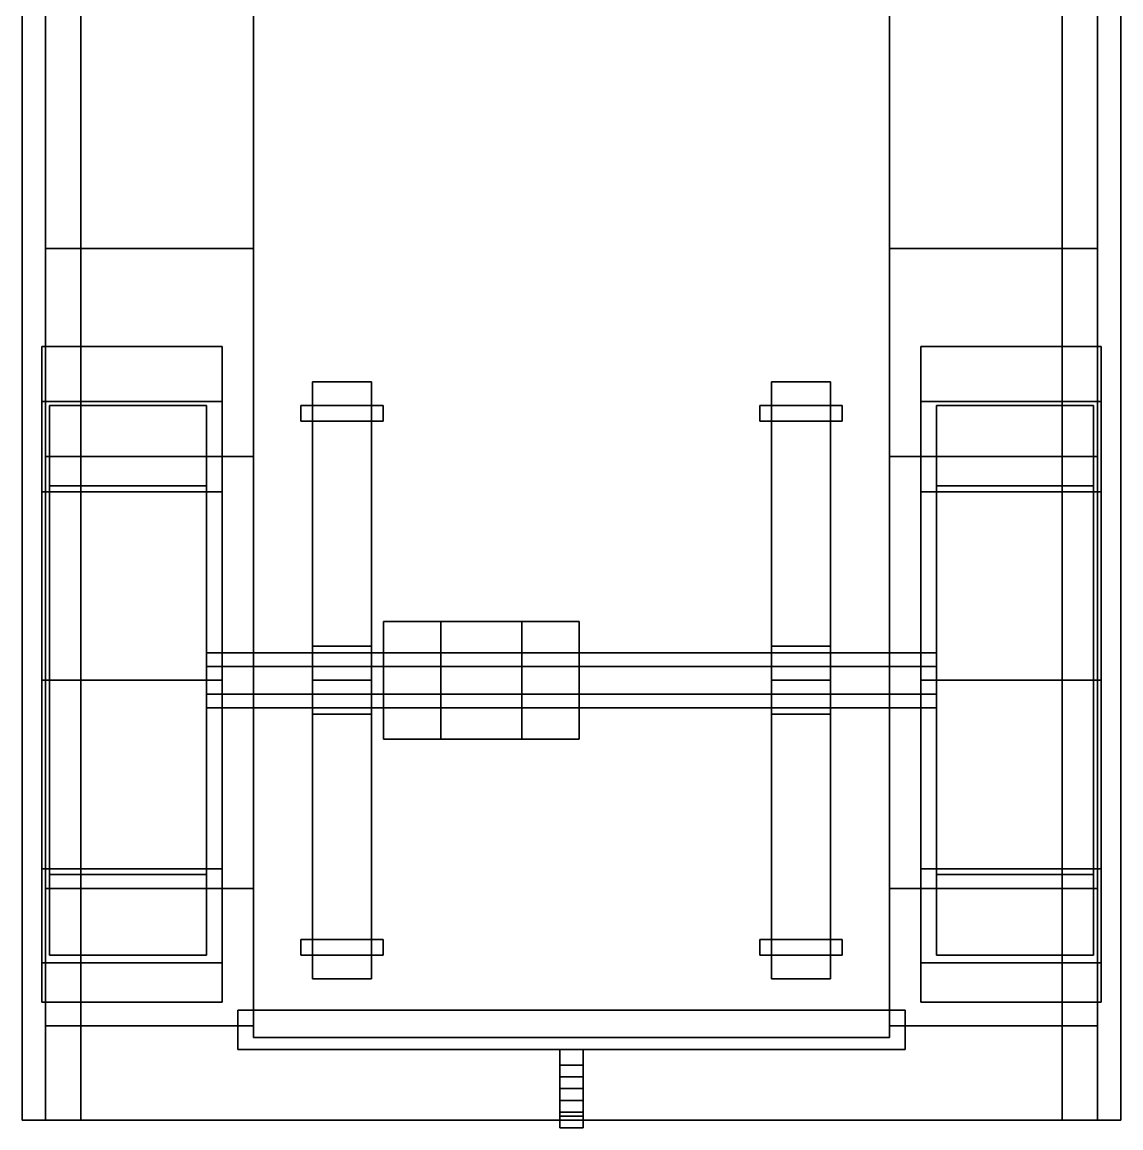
# Model space of a CAD drawing. Header units: millimetres. Extents: x -1.4 to 7, y -3.24 to 3.11.
# Drawn here: x -1.4 to 1.4, y -3.24 to -0.423 of the extents above; entities that cross this region are included whole.
import ezdxf

# ---------------------------------------------------------------- set-up
doc = ezdxf.new("R2010")
doc.units = ezdxf.units.MM
doc.layers.add('mudguard', color=6, linetype='Continuous')
doc.layers.add('wheels', color=2, linetype='Continuous')

msp = doc.modelspace()

# ---------------------------------------------------------------- linework, layer by layer
for points in [[(-1.400000000000001, 1.27, 1.589999999999999), (-1.400000000000001, -3.22, 1.589999999999999), (-1.400000000000001, -3.22, 3.429999999999999), (-1.400000000000001, 1.27, 3.429999999999999)], [(-1.34, 1.27, 1.54), (-1.34, -3.22, 1.54), (-1.400000000000001, -3.22, 1.589999999999999), (-1.400000000000001, 1.27, 1.589999999999999)], [(-1.400000000000001, 1.27, 3.429999999999999), (-1.400000000000001, -3.22, 3.429999999999999), (-1.25, -3.22, 3.619999999999999), (-1.25, 1.27, 3.619999999999999)], [(1.34, 1.27, 1.54), (1.34, -3.22, 1.54), (-1.34, -3.22, 1.54), (-1.34, 1.27, 1.54)], [(-1.25, 1.27, 3.619999999999999), (-1.25, -3.22, 3.619999999999999), (1.25, -3.22, 3.619999999999999), (1.25, 1.27, 3.619999999999999)], [(-0.81, 1.29, 1.12), (-0.81, -3.009999999999999, 1.12), (-0.81, -3.009999999999999, 1.54), (-0.81, 1.29, 1.54)], [(-0.81, 1.29, 1.54), (-0.81, -3.009999999999999, 1.54), (0.8100000000000005, -3.009999999999999, 1.54), (0.8100000000000005, 1.29, 1.54)], [(0.8100000000000005, 1.29, 1.12), (0.8100000000000005, -3.009999999999999, 1.12), (-0.81, -3.009999999999999, 1.12), (-0.81, 1.29, 1.12)], [(0.8100000000000005, -3.009999999999999, 1.54), (0.8100000000000005, -3.009999999999999, 1.12), (0.8100000000000005, 1.29, 1.12), (0.8100000000000005, 1.29, 1.54)], [(1.25, -3.22, 3.619999999999999), (1.4, -3.22, 3.429999999999999), (1.4, 1.27, 3.429999999999999), (1.25, 1.27, 3.619999999999999)], [(1.4, -3.22, 1.589999999999999), (1.34, -3.22, 1.54), (1.34, 1.27, 1.54), (1.4, 1.27, 1.589999999999999)], [(1.4, -3.22, 3.429999999999999), (1.4, -3.22, 1.589999999999999), (1.4, 1.27, 1.589999999999999), (1.4, 1.27, 3.429999999999999)], [(-0.8100000000000005, -0.9999999999999991, 1.54), (-0.8100000000000005, -0.9999999999999991, 1.32), (-1.34, -0.9999999999999991, 1.32), (-1.34, -0.9999999999999991, 1.54)], [(-1.34, -1, 1.32), (-1.34, -1.529999999999999, 1.32), (-1.34, -1.529999999999999, 1.54), (-1.34, -1, 1.54)], [(-0.8100000000000003, -1, 1.32), (-0.8100000000000003, -1.529999999999999, 1.32), (-1.34, -1.529999999999999, 1.32), (-1.34, -1, 1.32)], [(1.34, -0.9999999999999991, 1.54), (1.34, -0.9999999999999991, 1.32), (0.8100000000000005, -0.9999999999999991, 1.32), (0.8100000000000005, -0.9999999999999991, 1.54)], [(1.34, -1, 1.32), (1.34, -1.529999999999999, 1.32), (0.8100000000000005, -1.529999999999999, 1.32), (0.8100000000000005, -1, 1.32)], [(1.34, -1.529999999999999, 1.54), (1.34, -1.529999999999999, 1.32), (1.34, -1, 1.32), (1.34, -1, 1.54)], [(-0.51, -1.34, 1.049999999999999), (-0.51, -2.1, 0.7999999999999994), (-0.6599999999999999, -2.1, 0.7999999999999994), (-0.6599999999999999, -1.34, 1.049999999999999)], [(-0.6599999999999999, -1.34, 1.049999999999999), (-0.6599999999999999, -2.1, 0.7999999999999994), (-0.6599999999999999, -2.1, 0.899999999999999), (-0.6599999999999999, -1.34, 1.099999999999999)], [(-0.6600000000000001, -1.34, 1.099999999999999), (-0.6600000000000001, -2.1, 0.8999999999999981), (-0.5099999999999998, -2.1, 0.8999999999999981), (-0.5099999999999998, -1.34, 1.099999999999999)], [(-0.51, -1.34, 1.099999999999999), (-0.51, -1.34, 1.049999999999999), (-0.6599999999999999, -1.34, 1.049999999999999), (-0.6599999999999999, -1.34, 1.099999999999999)], [(-0.51, -2.1, 0.899999999999999), (-0.51, -2.1, 0.7999999999999994), (-0.51, -1.34, 1.049999999999999), (-0.51, -1.34, 1.099999999999999)], [(0.66, -1.34, 1.049999999999999), (0.66, -2.1, 0.7999999999999994), (0.51, -2.1, 0.7999999999999994), (0.51, -1.34, 1.049999999999999)], [(0.51, -1.34, 1.049999999999999), (0.51, -2.1, 0.7999999999999994), (0.51, -2.1, 0.899999999999999), (0.51, -1.34, 1.099999999999999)], [(0.5099999999999998, -1.34, 1.099999999999999), (0.5099999999999998, -2.1, 0.8999999999999981), (0.6600000000000001, -2.1, 0.8999999999999981), (0.6600000000000001, -1.34, 1.099999999999999)], [(0.66, -1.34, 1.099999999999999), (0.66, -1.34, 1.049999999999999), (0.51, -1.34, 1.049999999999999), (0.51, -1.34, 1.099999999999999)], [(0.66, -2.1, 0.899999999999999), (0.66, -2.1, 0.7999999999999994), (0.66, -1.34, 1.049999999999999), (0.66, -1.34, 1.099999999999999)], [(-0.48, -1.399999999999999, 1.019999999999999), (-0.48, -1.44, 1.019999999999999), (-0.6899999999999995, -1.44, 1.019999999999999), (-0.6899999999999995, -1.399999999999999, 1.019999999999999)], [(-0.48, -1.399999999999999, 1.12), (-0.48, -1.399999999999999, 1.019999999999999), (-0.6899999999999995, -1.399999999999999, 1.019999999999999), (-0.6899999999999995, -1.399999999999999, 1.12)], [(-0.6899999999999995, -1.399999999999999, 1.019999999999999), (-0.6899999999999995, -1.44, 1.019999999999999), (-0.6899999999999995, -1.44, 1.12), (-0.6899999999999995, -1.399999999999999, 1.12)], [(-0.48, -1.44, 1.12), (-0.48, -1.44, 1.019999999999999), (-0.48, -1.399999999999999, 1.019999999999999), (-0.48, -1.399999999999999, 1.12)], [(0.69, -1.399999999999999, 1.12), (0.69, -1.399999999999999, 1.019999999999999), (0.4800000000000004, -1.399999999999999, 1.019999999999999), (0.4800000000000004, -1.399999999999999, 1.12)], [(0.69, -1.399999999999999, 1.019999999999999), (0.69, -1.44, 1.019999999999999), (0.4800000000000004, -1.44, 1.019999999999999), (0.4800000000000004, -1.399999999999999, 1.019999999999999)], [(0.4800000000000004, -1.399999999999999, 1.019999999999999), (0.4800000000000004, -1.44, 1.019999999999999), (0.4800000000000004, -1.44, 1.12), (0.4800000000000004, -1.399999999999999, 1.12)], [(0.69, -1.44, 1.12), (0.69, -1.44, 1.019999999999999), (0.69, -1.399999999999999, 1.019999999999999), (0.69, -1.399999999999999, 1.12)], [(-0.6899999999999995, -1.44, 1.12), (-0.6899999999999995, -1.44, 1.019999999999999), (-0.48, -1.44, 1.019999999999999), (-0.48, -1.44, 1.12)], [(0.4800000000000004, -1.44, 1.12), (0.4800000000000004, -1.44, 1.019999999999999), (0.69, -1.44, 1.019999999999999), (0.69, -1.44, 1.12)], [(-1.34, -1.529999999999999, 1.54), (-1.34, -1.529999999999999, 1.32), (-0.8100000000000003, -1.529999999999999, 1.32), (-0.8100000000000003, -1.529999999999999, 1.54)], [(0.8100000000000005, -1.53, 1.54), (0.8100000000000005, -1.53, 1.32), (1.34, -1.53, 1.32), (1.34, -1.53, 1.54)], [(0.01944747377804767, -1.949999999999998, 0.803324526738574), (-0.3333245267385736, -1.949999999999998, 0.4505525262219527), (-0.4794474737780472, -1.949999999999998, 0.5966754732614254), (-0.126675473261425, -1.949999999999998, 0.9494474737780467)], [(-0.4794474737780472, -1.949999999999998, 0.5966754732614254), (-0.3333245267385736, -1.949999999999998, 0.4505525262219527), (-0.3333245267385736, -2.249999999999998, 0.4505525262219527), (-0.4794474737780472, -2.249999999999998, 0.5966754732614254)], [(-0.126675473261425, -1.949999999999998, 0.9494474737780467), (-0.4794474737780472, -1.949999999999998, 0.5966754732614254), (-0.4794474737780463, -1.949999999999998, 0.803324526738574), (-0.3333245267385736, -1.949999999999998, 0.9494474737780467)], [(-0.4794474737780463, -1.949999999999998, 0.803324526738574), (-0.4794474737780472, -1.949999999999998, 0.5966754732614254), (-0.4794474737780472, -2.249999999999998, 0.5966754732614254), (-0.4794474737780463, -2.249999999999998, 0.803324526738574)], [(-0.3333245267385736, -1.949999999999998, 0.9494474737780467), (-0.4794474737780463, -1.949999999999998, 0.803324526738574), (-0.4794474737780463, -2.249999999999998, 0.803324526738574), (-0.3333245267385736, -2.249999999999998, 0.9494474737780467)], [(0.01944747377804945, -1.949999999999998, 0.5966754732614254), (-0.126675473261425, -1.949999999999998, 0.4505525262219527), (-0.3333245267385736, -1.949999999999998, 0.4505525262219527), (0.01944747377804767, -1.949999999999998, 0.803324526738574)], [(-0.3333245267385736, -1.949999999999998, 0.4505525262219527), (-0.126675473261425, -1.949999999999998, 0.4505525262219527), (-0.126675473261425, -2.249999999999998, 0.4505525262219527), (-0.3333245267385736, -2.249999999999998, 0.4505525262219527)], [(-0.126675473261425, -1.949999999999998, 0.9494474737780467), (-0.3333245267385736, -1.949999999999998, 0.9494474737780467), (-0.3333245267385736, -2.249999999999998, 0.9494474737780467), (-0.126675473261425, -2.249999999999998, 0.9494474737780467)], [(-0.126675473261425, -1.949999999999998, 0.4505525262219527), (0.01944747377804945, -1.949999999999998, 0.5966754732614254), (0.01944747377804945, -2.249999999999999, 0.5966754732614254), (-0.126675473261425, -2.249999999999998, 0.4505525262219527)], [(0.01944747377804767, -1.949999999999998, 0.803324526738574), (-0.126675473261425, -1.949999999999998, 0.9494474737780467), (-0.126675473261425, -2.249999999999998, 0.9494474737780467), (0.01944747377804767, -2.249999999999999, 0.803324526738574)], [(0.01944747377804945, -1.949999999999998, 0.5966754732614254), (0.01944747377804767, -1.949999999999998, 0.803324526738574), (0.01944747377804767, -2.249999999999999, 0.803324526738574), (0.01944747377804945, -2.249999999999999, 0.5966754732614254)], [(-0.6599999999999999, -2.186602540378445, 0.7500000000000004), (-0.6599999999999999, -2.1, 0.7999999999999994), (-0.6599999999999999, -2.013397459621554, 0.7500000000000004), (-0.6599999999999999, -2.186602540378445, 0.649999999999999)], [(-0.51, -2.100000000000001, 0.8000000000000012), (-0.51, -2.013397459621554, 0.7500000000000004), (-0.6599999999999999, -2.013397459621554, 0.7500000000000004), (-0.6599999999999999, -2.100000000000001, 0.8000000000000012)], [(-0.6599999999999999, -2.186602540378445, 0.649999999999999), (-0.6599999999999999, -2.013397459621554, 0.7500000000000004), (-0.6599999999999999, -2.013397459621554, 0.649999999999999), (-0.6599999999999999, -2.099999999999999, 0.5999999999999983)], [(-0.51, -2.013397459621554, 0.649999999999999), (-0.51, -2.099999999999999, 0.5999999999999983), (-0.6599999999999999, -2.099999999999999, 0.5999999999999983), (-0.6599999999999999, -2.013397459621554, 0.649999999999999)], [(-0.51, -2.013397459621554, 0.7500000000000004), (-0.51, -2.013397459621554, 0.649999999999999), (-0.6599999999999999, -2.013397459621554, 0.649999999999999), (-0.6599999999999999, -2.013397459621554, 0.7500000000000004)], [(-0.51, -2.186602540378445, 0.7500000000000004), (-0.51, -2.013397459621554, 0.649999999999999), (-0.51, -2.013397459621554, 0.7500000000000004), (-0.51, -2.100000000000009, 0.7999999999999967)], [(-0.51, -2.186602540378445, 0.649999999999999), (-0.51, -2.099999999999999, 0.5999999999999983), (-0.51, -2.013397459621554, 0.649999999999999), (-0.51, -2.186602540378445, 0.7500000000000004)], [(0.66, -2.100000000000001, 0.8000000000000012), (0.66, -2.013397459621554, 0.7500000000000004), (0.51, -2.013397459621554, 0.7500000000000004), (0.51, -2.100000000000001, 0.8000000000000012)], [(0.66, -2.013397459621554, 0.7500000000000004), (0.66, -2.013397459621554, 0.649999999999999), (0.51, -2.013397459621554, 0.649999999999999), (0.51, -2.013397459621554, 0.7500000000000004)], [(0.66, -2.013397459621554, 0.649999999999999), (0.66, -2.099999999999999, 0.5999999999999983), (0.51, -2.099999999999999, 0.5999999999999983), (0.51, -2.013397459621554, 0.649999999999999)], [(0.51, -2.186602540378445, 0.7500000000000004), (0.51, -2.1, 0.7999999999999994), (0.51, -2.013397459621554, 0.7500000000000004), (0.51, -2.186602540378445, 0.649999999999999)], [(0.51, -2.186602540378445, 0.649999999999999), (0.51, -2.013397459621554, 0.7500000000000004), (0.51, -2.013397459621554, 0.649999999999999), (0.51, -2.099999999999999, 0.5999999999999983)], [(0.66, -2.186602540378445, 0.7500000000000004), (0.66, -2.013397459621554, 0.649999999999999), (0.66, -2.013397459621554, 0.7500000000000004), (0.66, -2.100000000000009, 0.7999999999999967)], [(0.66, -2.186602540378445, 0.649999999999999), (0.66, -2.099999999999999, 0.5999999999999983), (0.66, -2.013397459621554, 0.649999999999999), (0.66, -2.186602540378445, 0.7500000000000004)], [(-0.6600000000000001, -2.86, 1.049999999999999), (-0.6599999999999999, -2.1, 0.7999999999999994), (-0.51, -2.1, 0.7999999999999994), (-0.51, -2.86, 1.049999999999999)], [(-0.6599999999999999, -2.1, 0.899999999999999), (-0.6599999999999999, -2.1, 0.7999999999999994), (-0.6600000000000001, -2.86, 1.049999999999999), (-0.6600000000000001, -2.86, 1.099999999999999)], [(-0.5099999999999998, -2.86, 1.099999999999999), (-0.5099999999999998, -2.1, 0.8999999999999981), (-0.6600000000000001, -2.1, 0.8999999999999981), (-0.6600000000000001, -2.86, 1.099999999999999)], [(-0.51, -2.186602540378445, 0.7500000000000004), (-0.51, -2.100000000000001, 0.8000000000000012), (-0.6599999999999999, -2.100000000000001, 0.8000000000000012), (-0.6599999999999999, -2.186602540378445, 0.7500000000000004)], [(-0.51, -2.099999999999999, 0.5999999999999983), (-0.51, -2.186602540378445, 0.649999999999999), (-0.6599999999999999, -2.186602540378445, 0.649999999999999), (-0.6599999999999999, -2.099999999999999, 0.5999999999999983)], [(-0.51, -2.86, 1.049999999999999), (-0.51, -2.1, 0.7999999999999994), (-0.51, -2.1, 0.899999999999999), (-0.51, -2.86, 1.099999999999999)], [(0.51, -2.1, 0.899999999999999), (0.51, -2.1, 0.7999999999999994), (0.5099999999999998, -2.86, 1.049999999999999), (0.5099999999999998, -2.86, 1.099999999999999)], [(0.5099999999999998, -2.86, 1.049999999999999), (0.51, -2.1, 0.7999999999999994), (0.66, -2.1, 0.7999999999999994), (0.6599999999999998, -2.86, 1.049999999999999)], [(0.6600000000000001, -2.86, 1.099999999999999), (0.6600000000000001, -2.1, 0.8999999999999981), (0.5099999999999998, -2.1, 0.8999999999999981), (0.5099999999999998, -2.86, 1.099999999999999)], [(0.66, -2.186602540378445, 0.7500000000000004), (0.66, -2.100000000000001, 0.8000000000000012), (0.51, -2.100000000000001, 0.8000000000000012), (0.51, -2.186602540378445, 0.7500000000000004)], [(0.66, -2.099999999999999, 0.5999999999999983), (0.66, -2.186602540378445, 0.649999999999999), (0.51, -2.186602540378445, 0.649999999999999), (0.51, -2.099999999999999, 0.5999999999999983)], [(0.6599999999999998, -2.86, 1.049999999999999), (0.66, -2.1, 0.7999999999999994), (0.66, -2.1, 0.899999999999999), (0.6599999999999998, -2.86, 1.099999999999999)], [(-0.51, -2.186602540378445, 0.649999999999999), (-0.51, -2.186602540378445, 0.7500000000000004), (-0.6599999999999999, -2.186602540378445, 0.7500000000000004), (-0.6599999999999999, -2.186602540378445, 0.649999999999999)], [(0.66, -2.186602540378445, 0.649999999999999), (0.66, -2.186602540378445, 0.7500000000000004), (0.51, -2.186602540378445, 0.7500000000000004), (0.51, -2.186602540378445, 0.649999999999999)], [(0.01944747377804945, -2.249999999999999, 0.5966754732614254), (-0.4794474737780472, -2.249999999999998, 0.5966754732614254), (-0.3333245267385736, -2.249999999999998, 0.4505525262219527), (-0.126675473261425, -2.249999999999998, 0.4505525262219527)], [(0.01944747377804767, -2.249999999999999, 0.803324526738574), (-0.4794474737780463, -2.249999999999998, 0.803324526738574), (-0.4794474737780472, -2.249999999999998, 0.5966754732614254), (0.01944747377804945, -2.249999999999999, 0.5966754732614254)], [(-0.126675473261425, -2.249999999999998, 0.9494474737780467), (-0.3333245267385736, -2.249999999999998, 0.9494474737780467), (-0.4794474737780463, -2.249999999999998, 0.803324526738574), (0.01944747377804767, -2.249999999999999, 0.803324526738574)], [(-0.8100000000000003, -2.63, 1.54), (-0.8100000000000003, -2.63, 1.349999999999999), (-1.34, -2.63, 1.349999999999999), (-1.34, -2.63, 1.54)], [(-1.34, -2.63, 1.349999999999999), (-1.34, -2.98, 1.349999999999999), (-1.34, -2.98, 1.54), (-1.34, -2.63, 1.54)], [(-0.8100000000000003, -2.63, 1.349999999999999), (-0.8100000000000003, -2.98, 1.349999999999999), (-1.34, -2.98, 1.349999999999999), (-1.34, -2.63, 1.349999999999999)], [(1.34, -2.63, 1.349999999999999), (1.34, -2.98, 1.349999999999999), (0.8100000000000005, -2.98, 1.349999999999999), (0.8100000000000005, -2.63, 1.349999999999999)], [(1.34, -2.63, 1.54), (1.34, -2.63, 1.349999999999999), (0.8100000000000005, -2.63, 1.349999999999999), (0.8100000000000005, -2.63, 1.54)], [(1.34, -2.98, 1.54), (1.34, -2.98, 1.349999999999999), (1.34, -2.63, 1.349999999999999), (1.34, -2.63, 1.54)], [(-0.48, -2.76, 1.12), (-0.48, -2.76, 1.019999999999999), (-0.6899999999999995, -2.76, 1.019999999999999), (-0.6899999999999995, -2.76, 1.12)], [(-0.48, -2.76, 1.019999999999999), (-0.48, -2.8, 1.019999999999999), (-0.6899999999999995, -2.8, 1.019999999999999), (-0.6899999999999995, -2.76, 1.019999999999999)], [(-0.6899999999999995, -2.76, 1.019999999999999), (-0.6899999999999995, -2.8, 1.019999999999999), (-0.6899999999999995, -2.8, 1.12), (-0.6899999999999995, -2.76, 1.12)], [(-0.48, -2.8, 1.12), (-0.48, -2.8, 1.019999999999999), (-0.48, -2.76, 1.019999999999999), (-0.48, -2.76, 1.12)], [(0.4800000000000004, -2.76, 1.019999999999999), (0.4800000000000004, -2.8, 1.019999999999999), (0.4800000000000004, -2.8, 1.12), (0.4800000000000004, -2.76, 1.12)], [(0.69, -2.76, 1.019999999999999), (0.69, -2.8, 1.019999999999999), (0.4800000000000004, -2.8, 1.019999999999999), (0.4800000000000004, -2.76, 1.019999999999999)], [(0.69, -2.76, 1.12), (0.69, -2.76, 1.019999999999999), (0.4800000000000004, -2.76, 1.019999999999999), (0.4800000000000004, -2.76, 1.12)], [(0.69, -2.8, 1.12), (0.69, -2.8, 1.019999999999999), (0.69, -2.76, 1.019999999999999), (0.69, -2.76, 1.12)], [(-0.6899999999999995, -2.8, 1.12), (-0.6899999999999995, -2.8, 1.019999999999999), (-0.48, -2.8, 1.019999999999999), (-0.48, -2.8, 1.12)], [(0.4800000000000004, -2.8, 1.12), (0.4800000000000004, -2.8, 1.019999999999999), (0.69, -2.8, 1.019999999999999), (0.69, -2.8, 1.12)], [(-0.6600000000000001, -2.86, 1.099999999999999), (-0.6600000000000001, -2.86, 1.049999999999999), (-0.51, -2.86, 1.049999999999999), (-0.51, -2.86, 1.099999999999999)], [(0.5099999999999998, -2.86, 1.099999999999999), (0.5099999999999998, -2.86, 1.049999999999999), (0.6599999999999998, -2.86, 1.049999999999999), (0.6599999999999998, -2.86, 1.099999999999999)], [(-0.8499999999999996, -2.94, 0.9999999999999996), (-0.8499999999999996, -3.04, 0.9999999999999996), (-0.8499999999999996, -3.04, 1.259999999999999), (-0.8499999999999996, -2.94, 1.259999999999999)], [(-0.8499999999999996, -2.94, 1.259999999999999), (-0.8499999999999996, -3.04, 1.259999999999999), (0.85, -3.04, 1.259999999999999), (0.85, -2.94, 1.259999999999999)], [(0.85, -2.94, 1.259999999999999), (0.85, -2.94, 0.9999999999999996), (-0.8499999999999996, -2.94, 0.9999999999999996), (-0.8499999999999996, -2.94, 1.259999999999999)], [(0.85, -2.94, 0.9999999999999996), (0.85, -3.04, 0.9999999999999996), (-0.8499999999999996, -3.04, 0.9999999999999996), (-0.8499999999999996, -2.94, 0.9999999999999996)], [(0.85, -3.04, 1.259999999999999), (0.85, -3.04, 0.9999999999999996), (0.85, -2.94, 0.9999999999999996), (0.85, -2.94, 1.259999999999999)], [(-1.34, -2.98, 1.54), (-1.34, -2.98, 1.349999999999999), (-0.8100000000000005, -2.98, 1.349999999999999), (-0.8100000000000005, -2.98, 1.54)], [(0.8100000000000005, -2.98, 1.54), (0.8100000000000005, -2.98, 1.349999999999999), (1.34, -2.98, 1.349999999999999), (1.34, -2.98, 1.54)], [(-0.81, -3.009999999999999, 1.54), (-0.81, -3.009999999999999, 1.12), (0.8100000000000005, -3.009999999999999, 1.12), (0.8100000000000005, -3.009999999999999, 1.54)], [(-0.8499999999999996, -3.04, 1.259999999999999), (-0.8499999999999996, -3.04, 0.9999999999999996), (0.85, -3.04, 0.9999999999999996), (0.85, -3.04, 1.259999999999999)], [(-0.03000000000000003, -3.04, 1.07), (-0.03000000000000003, -3.079999999999999, 1.049999999999999), (-0.03000000000000003, -3.079999999999999, 1.189999999999999), (-0.03000000000000003, -3.04, 1.2)], [(0.03000000000000003, -3.04, 1.07), (0.03000000000000003, -3.079999999999999, 1.049999999999999), (-0.03000000000000003, -3.079999999999999, 1.049999999999999), (-0.03000000000000003, -3.04, 1.07)], [(-0.03000000000000003, -3.04, 1.2), (-0.03000000000000003, -3.079999999999999, 1.189999999999999), (0.03000000000000003, -3.079999999999999, 1.189999999999999), (0.03000000000000003, -3.04, 1.2)], [(0.03000000000000003, -3.079999999999999, 1.189999999999999), (0.03000000000000003, -3.079999999999999, 1.049999999999999), (0.03000000000000003, -3.04, 1.07), (0.03000000000000003, -3.04, 1.2)], [(-0.03000000000000003, -3.079999999999999, 1.049999999999999), (-0.03000000000000003, -3.139999999999998, 1.029999999999999), (-0.03000000000000003, -3.11, 1.089999999999999), (-0.03000000000000003, -3.079999999999999, 1.129999999999999)], [(0.03000000000000003, -3.079999999999999, 1.049999999999999), (0.03000000000000003, -3.139999999999998, 1.029999999999999), (-0.03000000000000003, -3.139999999999998, 1.029999999999999), (-0.03000000000000003, -3.079999999999999, 1.049999999999999)], [(-0.03000000000000003, -3.079999999999999, 1.129999999999999), (-0.03000000000000003, -3.11, 1.089999999999999), (0.03000000000000003, -3.11, 1.089999999999999), (0.03000000000000003, -3.079999999999999, 1.129999999999999)], [(-0.03000000000000003, -3.169999999999999, 1.149999999999999), (-0.03000000000000003, -3.169999999999999, 1.21), (-0.03000000000000003, -3.079999999999999, 1.189999999999999), (-0.03000000000000003, -3.079999999999999, 1.149999999999999)], [(-0.03000000000000003, -3.079999999999999, 1.189999999999999), (-0.03000000000000003, -3.169999999999999, 1.21), (0.03000000000000003, -3.169999999999999, 1.21), (0.03000000000000003, -3.079999999999999, 1.189999999999999)], [(0.03000000000000003, -3.079999999999999, 1.149999999999999), (0.03000000000000003, -3.169999999999999, 1.149999999999999), (-0.03000000000000003, -3.169999999999999, 1.149999999999999), (-0.03000000000000003, -3.079999999999999, 1.149999999999999)], [(-0.03000000000000003, -3.079999999999999, 1.149999999999999), (-0.03000000000000003, -3.079999999999999, 1.129999999999999), (0.03000000000000003, -3.079999999999999, 1.129999999999999), (0.03000000000000003, -3.079999999999999, 1.149999999999999)], [(0.03000000000000003, -3.11, 1.089999999999999), (0.03000000000000003, -3.139999999999998, 1.029999999999999), (0.03000000000000003, -3.079999999999999, 1.049999999999999), (0.03000000000000003, -3.079999999999999, 1.129999999999999)], [(0.03000000000000003, -3.079999999999999, 1.189999999999999), (0.03000000000000003, -3.169999999999999, 1.21), (0.03000000000000003, -3.169999999999999, 1.149999999999999), (0.03000000000000003, -3.079999999999999, 1.149999999999999)], [(-0.03000000000000003, -3.14, 1.03), (-0.03000000000000003, -3.199999999999998, 1.029999999999999), (-0.03000000000000003, -3.170000000000001, 1.099999999999999), (-0.03000000000000003, -3.11, 1.089999999999999)], [(-0.03000000000000003, -3.11, 1.089999999999999), (-0.03000000000000003, -3.170000000000001, 1.099999999999998), (0.03000000000000003, -3.170000000000001, 1.099999999999998), (0.03000000000000003, -3.11, 1.089999999999999)], [(0.03000000000000003, -3.170000000000001, 1.099999999999999), (0.03000000000000003, -3.199999999999998, 1.029999999999999), (0.03000000000000003, -3.14, 1.03), (0.03000000000000003, -3.11, 1.089999999999999)], [(0.03000000000000003, -3.14, 1.03), (0.03000000000000003, -3.199999999999998, 1.029999999999999), (-0.03000000000000003, -3.199999999999998, 1.029999999999999), (-0.03000000000000003, -3.14, 1.03)], [(-0.03000000000000003, -3.169999999999999, 1.099999999999999), (-0.03000000000000003, -3.169999999999999, 1.149999999999999), (0.03000000000000003, -3.169999999999999, 1.149999999999999), (0.03000000000000003, -3.169999999999999, 1.099999999999999)], [(-0.03000000000000003, -3.199999999999998, 1.03), (-0.03000000000000003, -3.239999999999999, 1.089999999999999), (-0.03000000000000003, -3.169999999999999, 1.149999999999999), (-0.03000000000000003, -3.169999999999999, 1.099999999999999)], [(-0.03000000000000003, -3.239999999999999, 1.089999999999999), (-0.03000000000000003, -3.21, 1.2), (-0.03000000000000003, -3.169999999999999, 1.209999999999999), (-0.03000000000000003, -3.169999999999999, 1.149999999999999)], [(-0.03000000000000003, -3.169999999999999, 1.209999999999999), (-0.03000000000000003, -3.21, 1.2), (0.03000000000000003, -3.21, 1.2), (0.03000000000000003, -3.169999999999999, 1.209999999999999)], [(0.03000000000000003, -3.169999999999999, 1.149999999999999), (0.03000000000000003, -3.239999999999999, 1.089999999999999), (0.03000000000000003, -3.199999999999998, 1.03), (0.03000000000000003, -3.169999999999999, 1.099999999999999)], [(0.03000000000000003, -3.169999999999999, 1.209999999999999), (0.03000000000000003, -3.21, 1.2), (0.03000000000000003, -3.239999999999999, 1.089999999999999), (0.03000000000000003, -3.169999999999999, 1.149999999999999)], [(0.03000000000000003, -3.199999999999998, 1.03), (0.03000000000000003, -3.239999999999999, 1.089999999999999), (-0.03000000000000003, -3.239999999999999, 1.089999999999999), (-0.03000000000000003, -3.199999999999998, 1.03)], [(0.03000000000000003, -3.239999999999999, 1.089999999999999), (0.03000000000000003, -3.21, 1.2), (-0.03000000000000003, -3.21, 1.2), (-0.03000000000000003, -3.239999999999999, 1.089999999999999)], [(-1.400000000000001, -3.22, 3.429999999999999), (-1.400000000000001, -3.22, 1.589999999999999), (1.4, -3.22, 1.589999999999999), (1.4, -3.22, 3.429999999999999)], [(-1.400000000000001, -3.22, 1.589999999999999), (-1.34, -3.22, 1.54), (1.34, -3.22, 1.54), (1.4, -3.22, 1.589999999999999)], [(-1.25, -3.22, 3.619999999999999), (-1.400000000000001, -3.22, 3.429999999999999), (1.4, -3.22, 3.429999999999999), (1.25, -3.22, 3.619999999999999)]]:
    msp.add_3dface(points)
at = {"layer": 'mudguard'}
for points in [[(-1.35, -1.25, 0.7000000000000006), (-1.35, -1.39, 1.12), (-0.8900000000000003, -1.39, 1.12), (-0.8900000000000003, -1.25, 0.7000000000000006)], [(-0.8900000000000003, -1.25, 0.7000000000000006), (-0.8900000000000003, -1.39, 1.12), (-1.35, -1.39, 1.12), (-1.35, -1.25, 0.7000000000000006)], [(0.8900000000000001, -1.25, 0.7000000000000006), (0.8900000000000001, -1.39, 1.12), (1.35, -1.39, 1.12), (1.35, -1.25, 0.7000000000000006)], [(1.35, -1.25, 0.7000000000000006), (1.35, -1.39, 1.12), (0.8900000000000001, -1.39, 1.12), (0.8900000000000001, -1.25, 0.7000000000000006)], [(-1.35, -1.39, 1.120000000000001), (-1.35, -1.62, 1.37), (-0.8900000000000003, -1.62, 1.37), (-0.8900000000000003, -1.39, 1.120000000000001)], [(-0.8900000000000003, -1.39, 1.120000000000001), (-0.8900000000000003, -1.62, 1.37), (-1.35, -1.62, 1.37), (-1.35, -1.39, 1.120000000000001)], [(0.8900000000000001, -1.39, 1.120000000000001), (0.8900000000000001, -1.62, 1.37), (1.35, -1.62, 1.37), (1.35, -1.39, 1.120000000000001)], [(1.35, -1.39, 1.120000000000001), (1.35, -1.62, 1.37), (0.8900000000000001, -1.62, 1.37), (0.8900000000000001, -1.39, 1.120000000000001)], [(-1.35, -1.62, 1.370000000000001), (-1.35, -2.1, 1.519999999999999), (-0.8900000000000003, -2.1, 1.519999999999999), (-0.8900000000000003, -1.62, 1.370000000000001)], [(-0.8900000000000003, -1.62, 1.370000000000001), (-0.8900000000000003, -2.1, 1.519999999999999), (-1.35, -2.1, 1.519999999999999), (-1.35, -1.62, 1.370000000000001)], [(0.8900000000000001, -1.62, 1.370000000000001), (0.8900000000000001, -2.1, 1.519999999999999), (1.35, -2.1, 1.519999999999999), (1.35, -1.62, 1.370000000000001)], [(1.35, -1.62, 1.370000000000001), (1.35, -2.1, 1.519999999999999), (0.8900000000000001, -2.1, 1.519999999999999), (0.8900000000000001, -1.62, 1.370000000000001)], [(-1.35, -2.1, 1.519999999999999), (-1.35, -2.579999999999999, 1.37), (-0.8900000000000003, -2.579999999999999, 1.37), (-0.8900000000000003, -2.1, 1.519999999999999)], [(-0.8900000000000003, -2.1, 1.519999999999999), (-0.8900000000000003, -2.579999999999999, 1.37), (-1.35, -2.579999999999999, 1.37), (-1.35, -2.1, 1.519999999999999)], [(1.35, -2.1, 1.519999999999999), (1.35, -2.579999999999999, 1.37), (0.8900000000000001, -2.579999999999999, 1.37), (0.8900000000000001, -2.1, 1.519999999999999)], [(0.8900000000000001, -2.1, 1.519999999999999), (0.8900000000000001, -2.579999999999999, 1.37), (1.35, -2.579999999999999, 1.37), (1.35, -2.1, 1.519999999999999)], [(-0.8900000000000003, -2.58, 1.37), (-0.8900000000000003, -2.819999999999999, 1.12), (-1.35, -2.819999999999999, 1.12), (-1.35, -2.58, 1.37)], [(-1.35, -2.58, 1.37), (-1.35, -2.819999999999999, 1.12), (-0.8900000000000003, -2.819999999999999, 1.12), (-0.8900000000000003, -2.58, 1.37)], [(1.35, -2.58, 1.37), (1.35, -2.819999999999999, 1.12), (0.8900000000000001, -2.819999999999999, 1.12), (0.8900000000000001, -2.58, 1.37)], [(0.8900000000000001, -2.58, 1.37), (0.8900000000000001, -2.819999999999999, 1.12), (1.35, -2.819999999999999, 1.12), (1.35, -2.58, 1.37)], [(-0.8900000000000003, -2.919999999999999, 0.6799999999999993), (-0.8900000000000003, -2.819999999999999, 1.12), (-1.35, -2.819999999999999, 1.12), (-1.35, -2.919999999999999, 0.6799999999999993)], [(-1.35, -2.919999999999999, 0.6799999999999993), (-1.35, -2.819999999999999, 1.12), (-0.8900000000000003, -2.819999999999999, 1.12), (-0.8900000000000003, -2.919999999999999, 0.6799999999999993)], [(0.8900000000000001, -2.919999999999999, 0.6799999999999993), (0.8900000000000001, -2.819999999999999, 1.12), (1.35, -2.819999999999999, 1.12), (1.35, -2.919999999999999, 0.6799999999999993)], [(1.35, -2.919999999999999, 0.6799999999999993), (1.35, -2.819999999999999, 1.12), (0.8900000000000001, -2.819999999999999, 1.12), (0.8900000000000001, -2.919999999999999, 0.6799999999999993)]]:
    msp.add_3dface(points, dxfattribs=at)
at = {"layer": 'wheels'}
for points in [[(-0.9299999999999999, -1.399999999999999, 0.6999999999999997), (-0.9299999999999999, -1.605025253169416, 0.2050252531694166), (-1.33, -1.605025253169416, 0.2050252531694166), (-1.33, -1.399999999999999, 0.6999999999999997)], [(-1.33, -2.8, 0.6999999999999997), (-1.33, -1.605025253169416, 1.194974746830583), (-1.33, -1.399999999999999, 0.6999999999999997), (-1.33, -2.594974746830583, 0.2050252531694166)], [(-1.33, -2.594974746830583, 0.2050252531694166), (-1.33, -1.399999999999999, 0.6999999999999997), (-1.33, -1.605025253169416, 0.2050252531694166), (-1.33, -2.1)], [(-0.9299999999999999, -1.605025253169416, 1.194974746830583), (-0.9299999999999999, -1.399999999999999, 0.6999999999999997), (-1.33, -1.399999999999999, 0.6999999999999997), (-1.33, -1.605025253169416, 1.194974746830583)], [(-0.9299999999999999, -2.594974746830583, 1.194974746830583), (-0.9299999999999999, -1.399999999999999, 0.6999999999999997), (-0.9299999999999999, -1.605025253169416, 1.194974746830583), (-0.9299999999999999, -2.1, 1.4)], [(-0.9299999999999999, -2.8, 0.6999999999999997), (-0.9299999999999999, -1.605025253169416, 0.2050252531694166), (-0.9299999999999999, -1.399999999999999, 0.6999999999999997), (-0.9299999999999999, -2.594974746830583, 1.194974746830583)], [(0.93, -2.594974746830583, 0.2050252531694166), (0.93, -1.399999999999999, 0.6999999999999997), (0.93, -1.605025253169416, 0.2050252531694166), (0.93, -2.1)], [(0.93, -2.8, 0.6999999999999997), (0.93, -1.605025253169416, 1.194974746830583), (0.93, -1.399999999999999, 0.6999999999999997), (0.93, -2.594974746830583, 0.2050252531694166)], [(1.33, -1.399999999999999, 0.6999999999999997), (1.33, -1.605025253169416, 0.2050252531694166), (0.93, -1.605025253169416, 0.2050252531694166), (0.93, -1.399999999999999, 0.6999999999999997)], [(1.33, -1.605025253169416, 1.194974746830583), (1.33, -1.399999999999999, 0.6999999999999997), (0.93, -1.399999999999999, 0.6999999999999997), (0.93, -1.605025253169416, 1.194974746830583)], [(1.33, -2.594974746830583, 1.194974746830583), (1.33, -1.399999999999999, 0.6999999999999997), (1.33, -1.605025253169416, 1.194974746830583), (1.33, -2.1, 1.4)], [(1.33, -2.8, 0.6999999999999997), (1.33, -1.605025253169416, 0.2050252531694166), (1.33, -1.399999999999999, 0.6999999999999997), (1.33, -2.594974746830583, 1.194974746830583)], [(-0.9299999999999999, -2.1, 1.4), (-0.9299999999999999, -1.605025253169416, 1.194974746830583), (-1.33, -1.605025253169416, 1.194974746830583), (-1.33, -2.1, 1.4)], [(-1.33, -2.594974746830583, 1.194974746830583), (-1.33, -2.1, 1.4), (-1.33, -1.605025253169416, 1.194974746830583), (-1.33, -2.8, 0.6999999999999997)], [(-0.9299999999999999, -1.605025253169416, 0.2050252531694166), (-0.9299999999999999, -2.1), (-1.33, -2.1), (-1.33, -1.605025253169416, 0.2050252531694166)], [(-0.9299999999999999, -2.594974746830583, 0.2050252531694166), (-0.9299999999999999, -2.1), (-0.9299999999999999, -1.605025253169416, 0.2050252531694166), (-0.9299999999999999, -2.8, 0.6999999999999997)], [(0.93, -2.594974746830583, 1.194974746830583), (0.93, -2.1, 1.4), (0.93, -1.605025253169416, 1.194974746830583), (0.93, -2.8, 0.6999999999999997)], [(1.33, -2.1, 1.4), (1.33, -1.605025253169416, 1.194974746830583), (0.93, -1.605025253169416, 1.194974746830583), (0.93, -2.1, 1.4)], [(1.33, -1.605025253169416, 0.2050252531694166), (1.33, -2.1), (0.93, -2.1), (0.93, -1.605025253169416, 0.2050252531694166)], [(1.33, -2.594974746830583, 0.2050252531694166), (1.33, -2.1), (1.33, -1.605025253169416, 0.2050252531694166), (1.33, -2.8, 0.6999999999999997)], [(0.93, -2.03, 0.6999999999999997), (0.93, -2.065, 0.6393782217350892), (-0.9299999999999999, -2.065, 0.6393782217350892), (-0.9299999999999999, -2.03, 0.6999999999999997)], [(0.93, -2.065, 0.7606217782649103), (0.93, -2.03, 0.6999999999999997), (-0.9299999999999999, -2.03, 0.6999999999999997), (-0.9299999999999999, -2.065, 0.7606217782649103)], [(0.93, -2.065, 0.6393782217350892), (0.93, -2.135, 0.6393782217350892), (-0.9299999999999999, -2.135, 0.6393782217350892), (-0.9299999999999999, -2.065, 0.6393782217350892)], [(0.93, -2.135, 0.7606217782649103), (0.93, -2.065, 0.7606217782649103), (-0.9299999999999999, -2.065, 0.7606217782649103), (-0.9299999999999999, -2.135, 0.7606217782649103)], [(-0.9299999999999999, -2.594974746830583, 1.194974746830583), (-0.9299999999999999, -2.1, 1.4), (-1.33, -2.1, 1.4), (-1.33, -2.594974746830583, 1.194974746830583)], [(-0.9299999999999999, -2.1), (-0.9299999999999999, -2.594974746830583, 0.2050252531694166), (-1.33, -2.594974746830583, 0.2050252531694166), (-1.33, -2.1)], [(1.33, -2.594974746830583, 1.194974746830583), (1.33, -2.1, 1.4), (0.93, -2.1, 1.4), (0.93, -2.594974746830583, 1.194974746830583)], [(1.33, -2.1), (1.33, -2.594974746830583, 0.2050252531694166), (0.93, -2.594974746830583, 0.2050252531694166), (0.93, -2.1)], [(0.93, -2.135, 0.6393782217350892), (0.93, -2.169999999999999, 0.6999999999999997), (-0.9299999999999999, -2.169999999999999, 0.6999999999999997), (-0.9299999999999999, -2.135, 0.6393782217350892)], [(0.93, -2.169999999999999, 0.6999999999999997), (0.93, -2.135, 0.7606217782649103), (-0.9299999999999999, -2.135, 0.7606217782649103), (-0.9299999999999999, -2.169999999999999, 0.6999999999999997)], [(-0.9299999999999999, -2.594974746830583, 0.2050252531694166), (-0.9299999999999999, -2.8, 0.6999999999999997), (-1.33, -2.8, 0.6999999999999997), (-1.33, -2.594974746830583, 0.2050252531694166)], [(-0.9299999999999999, -2.8, 0.6999999999999997), (-0.9299999999999999, -2.594974746830583, 1.194974746830583), (-1.33, -2.594974746830583, 1.194974746830583), (-1.33, -2.8, 0.6999999999999997)], [(1.33, -2.594974746830583, 0.2050252531694166), (1.33, -2.8, 0.6999999999999997), (0.93, -2.8, 0.6999999999999997), (0.93, -2.594974746830583, 0.2050252531694166)], [(1.33, -2.8, 0.6999999999999997), (1.33, -2.594974746830583, 1.194974746830583), (0.93, -2.594974746830583, 1.194974746830583), (0.93, -2.8, 0.6999999999999997)]]:
    msp.add_3dface(points, dxfattribs=at)

doc.saveas('drawing.dxf')
